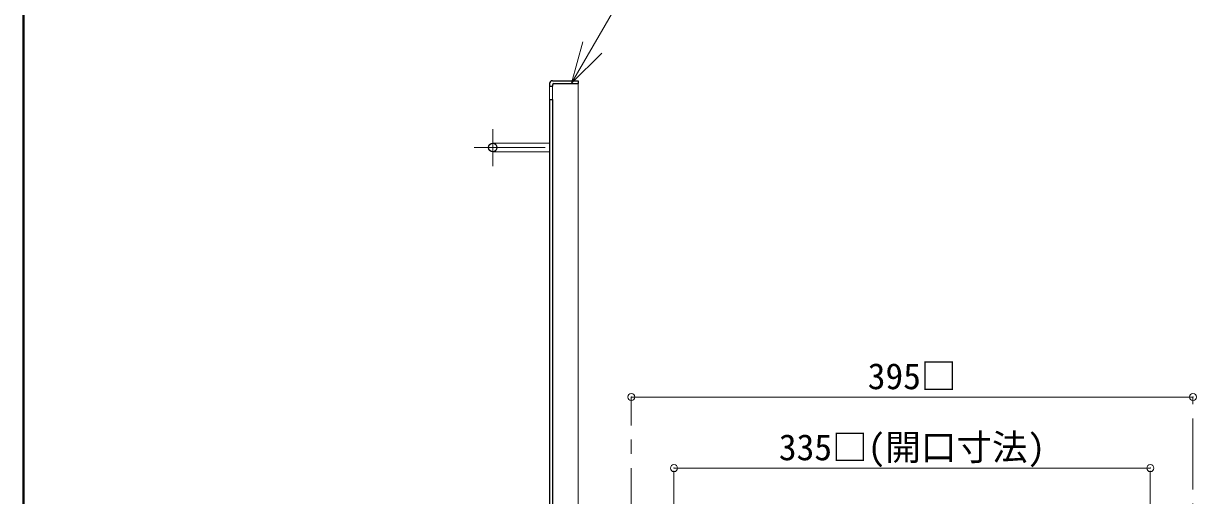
# Model space of a CAD drawing. Units: millimetres at full size, sheet at 1:10; details may follow other scales. Extents: x -2123 to 1927, y -1358 to 1452.
# Drawn here: x -2123 to -1298, y 170 to 502 of the extents above; entities that cross this region are included whole.
import ezdxf
from ezdxf.enums import TextEntityAlignment as Align

# ---------------------------------------------------------------- set-up
doc = ezdxf.new("R2010")
doc.units = ezdxf.units.MM
doc.header["$LTSCALE"] = 10
doc.header["$PDMODE"] = 32
doc.header["$PDSIZE"] = 5
doc.linetypes.add('CHAIN1', pattern=[8, 5, -1, 1, -1])
doc.layers.add('0-0', color=7, linetype='Continuous', lineweight=18)
doc.styles.add('ＭＳ ゴシック', font='')
doc.styles.get('ＭＳ ゴシック').set_extended_font_data('MS Gothic')

msp = doc.modelspace()

# ---------------------------------------------------------------- linework, layer by layer
at = {"layer": '0-0', "color": 1, "lineweight": 40}
msp.add_line((-2122.8, -1358.09), (-2122.8, 1451.91), dxfattribs=at)
at = {"layer": '0-0'}
for p, q in [((-1737.27, 460.22), (-1679.6, 560.1)), ((-1737.27, 460.22), (-1729.51, 489.2)), ((-1737.27, 460.22), (-1716.06, 481.43)), ((-1752.8, 448.66), (-1752.8, 458.16)), ((-1750.8, 458.16), (-1750.8, 448.66)), ((-1792.8, 417.91), (-1752.8, 417.91)), ((-1792.8, 411.91), (-1752.8, 411.91))]:
    msp.add_line(p, q, dxfattribs=at)
at = {"layer": '0-0', "color": 5, "lineweight": 25}
for p, q in [((-1752.8, 459.91), (-1752.8, 458.16)), ((-1752.8, 458.16), (-1750.8, 458.16)), ((-1750.8, 461.91), (-1732.8, 461.91)), ((-1750.8, 458.91), (-1750.8, 458.16)), ((-1749.8, 459.91), (-1732.8, 459.91)), ((-1732.8, 461.91), (-1732.8, 459.91)), ((-1752.8, 448.66), (-1752.8, 48.91))]:
    msp.add_line(p, q, dxfattribs=at)
at = {"layer": '0-0', "color": 4, "lineweight": 9}
for p, q in [((-1732.8, 48.91), (-1732.8, 459.91)), ((-1300.3, 239.41), (-1695.3, 239.41)), ((-1665.3, 189.41), (-1330.3, 189.41))]:
    msp.add_line(p, q, dxfattribs=at)
at = {"layer": '0-0', "color": 4, "linetype": 'CHAIN1', "lineweight": 9}
for p, q in [((-1792.8, 427.91), (-1792.8, 401.91)), ((-1805.8, 414.91), (-1752.8, 414.91)), ((-1695.3, -20.59), (-1695.3, 239.41)), ((-1300.3, 14.41), (-1300.3, 239.41)), ((-1665.3, -22.59), (-1665.3, 189.41)), ((-1330.3, -22.59), (-1330.3, 189.41))]:
    msp.add_line(p, q, dxfattribs=at)
at = {"layer": '0-0', "color": 5, "lineweight": 25}
msp.add_lwpolyline([(-1752.8, 448.66), (-1750.8, 448.66), (-1750.8, 49.91)], dxfattribs=at)
msp.add_circle((-1792.8, 414.91), 3, dxfattribs=at)
for centre, radius in [((-1750.8, 459.91), 2), ((-1749.8, 458.91), 1)]:
    msp.add_arc(centre, radius, 90, 180, dxfattribs=at)
at = {"layer": '0-0', "color": 1}
for p in [(-1695.3, 239.41), (-1300.3, 239.41), (-1665.3, 189.41), (-1330.3, 189.41)]:
    msp.add_point(p, dxfattribs=at)

# ---------------------------------------------------------------- texts
at = {"layer": '0-0', "style": 'ＭＳ ゴシック'}
for s, p in [('395□', (-1529.05, 239.41)), ('335□(開口寸法)', (-1591.55, 189.41))]:
    msp.add_text(s, height=18.33, dxfattribs=at).set_placement(p, align=Align.BOTTOM_LEFT)

doc.saveas('drawing.dxf')
